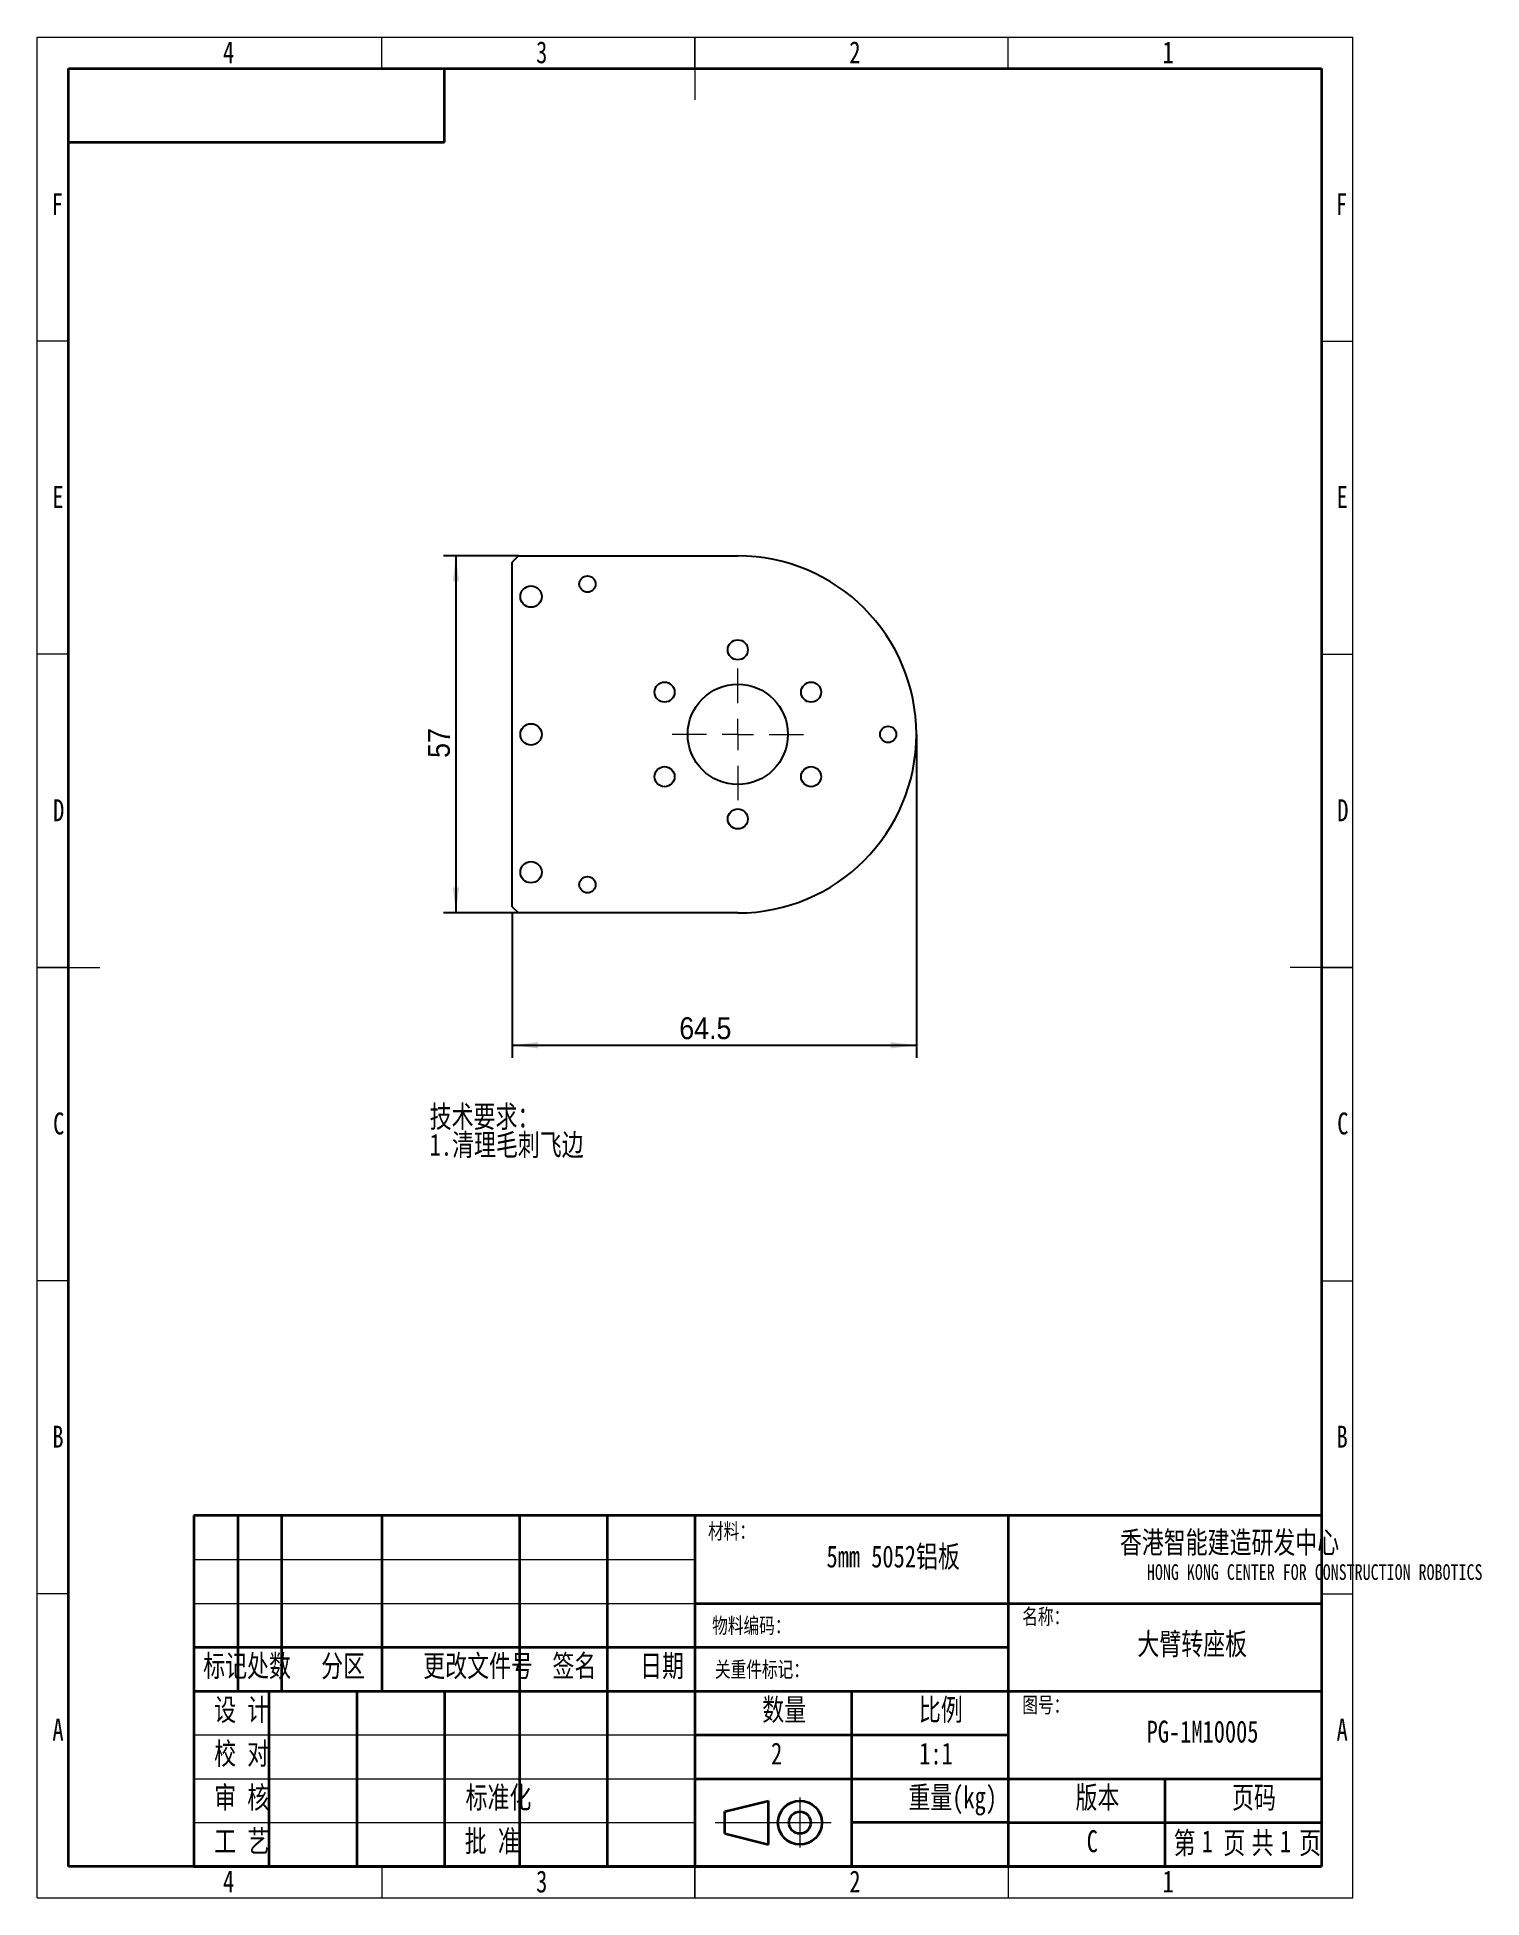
# Model space of a CAD drawing. Header units: millimetres. Extents: x 0 to 231, y 0 to 297.
import ezdxf

# ---------------------------------------------------------------- set-up
doc = ezdxf.new("R2010")
doc.units = ezdxf.units.MM
doc.linetypes.add('CENTERX2', pattern=[20.32, 12.7, -2.54, 2.54, -2.54])
for name, color, linetype, lineweight in [('标注层', 5, 'Continuous', 25), ('粗实线层', 7, 'Continuous', 25), ('轮廓实线层', 7, 'Continuous', 50)]:
    doc.layers.add(name, color=color, linetype=linetype, lineweight=lineweight)
doc.layers.add('细实线层', color=7, linetype='Continuous')
doc.styles.add('SLDTEXTSTYLE1', font='HYSWLONGFANGSONG.TTF', dxfattribs={"bigfont": 'bigfont'})
doc.styles.add('SLDTEXTSTYLE2', font='HYSWLONGFANGSONG.TTF')
doc.styles.add('SLDTEXTSTYLE3', font='GOTHIC.TTF', dxfattribs={"width": 0.913})
doc.dimstyles.new('SLDDIMSTYLE0', dxfattribs={"dimtxt": 3.5, "dimasz": 4.08, "dimexe": 0, "dimexo": 0.0625, "dimgap": 0.875, "dimtad": 1, "dimdec": 1, "dimrnd": 1e-09, "dimzin": 12, "dimdsep": 46, "dimtxsty": 'SLDTEXTSTYLE3', "dimsah": 1, "dimcen": 0.09, "dimadec": 0, "dimazin": 3, "dimtfac": 1, "dimtdec": 1, "dimtofl": 0, "dimtmove": 0, "dimatfit": 3, "dimfxl": 1, "dimfrac": 2, "dimtolj": 1, "dimtzin": 12, "dimarcsym": 0})
doc.dimstyles.new('SLDDIMSTYLE1', dxfattribs={"dimtxt": 3.5, "dimasz": 4.08, "dimexe": 0, "dimexo": 0.0625, "dimgap": 0.875, "dimtad": 1, "dimdec": 0, "dimrnd": 1e-09, "dimzin": 12, "dimdsep": 46, "dimtxsty": 'SLDTEXTSTYLE3', "dimsah": 1, "dimcen": 0.09, "dimadec": 0, "dimazin": 3, "dimtfac": 1, "dimtdec": 0, "dimtofl": 0, "dimtmove": 0, "dimatfit": 3, "dimfxl": 1, "dimfrac": 2, "dimtolj": 1, "dimtzin": 12, "dimarcsym": 0})

# ---------------------------------------------------------------- blocks, each defined once
blk = doc.blocks.new('_D')
at = {"layer": '标注层'}
for p, q in [((140.34, 185.71), (140.34, 134.09)), ((75.84, 157.21), (75.84, 134.09)), ((75.84, 136.09), (140.34, 136.09))]:
    blk.add_line(p, q, dxfattribs=at)
for points in [[(75.84, 136.09), (79.92, 135.58), (79.92, 136.59)], [(140.34, 136.09), (136.26, 136.59), (136.26, 135.58)]]:
    blk.add_solid(points, dxfattribs=at)
at = {"layer": '标注层', "insert": (102.5, 140.56), "char_height": 3.5, "attachment_point": 1, "style": 'SLDTEXTSTYLE3'}
blk.add_mtext('64.5', dxfattribs=at)
blk = doc.blocks.new('_D_1')
at = {"layer": '标注层'}
for p, q in [((76.84, 214.21), (64.84, 214.21)), ((66.84, 214.21), (66.84, 157.21)), ((76.84, 157.21), (64.84, 157.21))]:
    blk.add_line(p, q, dxfattribs=at)
for points in [[(66.84, 214.21), (66.34, 210.13), (67.35, 210.13)], [(66.84, 157.21), (67.35, 161.29), (66.34, 161.29)]]:
    blk.add_solid(points, dxfattribs=at)
at = {"layer": '标注层', "insert": (62.37, 181.96), "char_height": 3.5, "attachment_point": 1, "rotation": 90, "style": 'SLDTEXTSTYLE3'}
blk.add_mtext('57', dxfattribs=at)
blk = doc.blocks.new('SW_CENTERMARKSYMBOL_0')
at = {"color": 0, "linetype": 'Continuous', "lineweight": 18}
for p, q in [((0, 5), (0, 10.5)), ((-5, 0), (-10.5, 0)), ((0, 0), (-2.5, 0)), ((0, 0), (0, 2.5)), ((0, 0), (0, -2.5)), ((0, 0), (2.5, 0)), ((5, 0), (10.5, 0)), ((0, -5), (0, -10.5))]:
    blk.add_line(p, q, dxfattribs=at)

msp = doc.modelspace()

# ---------------------------------------------------------------- linework, layer by layer
at = {"color": 7, "linetype": 'Continuous', "lineweight": 18}
for p, q in [((0, 0), (0, 297)), ((0, 297), (210, 297)), ((210, 0), (210, 297)), ((0, 0), (210, 0))]:
    msp.add_line(p, q, dxfattribs=at)
at = {"color": 7, "linetype": 'Continuous', "lineweight": 25}
for p, q in [((76.84, 214.21), (75.84, 213.21)), ((76.84, 214.21), (111.84, 214.21)), ((75.84, 158.21), (75.84, 213.21)), ((75.84, 158.21), (76.84, 157.21)), ((111.84, 157.21), (76.84, 157.21))]:
    msp.add_line(p, q, dxfattribs=at)
for centre, radius in [((87.84, 209.71), 1.3), ((78.84, 207.71), 1.7), ((111.84, 199.21), 1.6), ((100.15, 192.46), 1.6), ((111.84, 185.71), 8), ((123.54, 192.46), 1.6), ((78.84, 185.71), 1.7), ((135.84, 185.71), 1.3), ((100.15, 178.96), 1.6), ((123.54, 178.96), 1.6), ((111.84, 172.21), 1.6), ((78.84, 163.71), 1.7), ((87.84, 161.71), 1.3)]:
    msp.add_circle(centre, radius, dxfattribs=at)
msp.add_arc((111.84, 185.71), 28.5, 270, 90, dxfattribs=at)
at = {"layer": '粗实线层', "lineweight": 35}
for p, q in [((65, 280.27), (65, 292)), ((5, 280.27), (65, 280.27)), ((205, 61), (25, 61)), ((25, 61), (25, 5)), ((32, 61), (32, 33)), ((39, 61), (39, 33)), ((55, 61), (55, 33)), ((77, 61), (77, 33)), ((91, 61), (91, 5)), ((105, 61), (105, 5)), ((155, 61), (155, 5)), ((205, 61), (205, 5)), ((105, 47), (205, 47)), ((25, 40), (105, 40)), ((105, 40), (155, 40)), ((25, 33), (205, 33)), ((37, 33), (37, 5)), ((51, 33), (51, 5)), ((65, 33), (65, 5)), ((77, 33), (77, 5)), ((130, 33), (130, 5)), ((105, 26), (155, 26)), ((105, 19), (155, 19)), ((155, 19), (205, 19)), ((180, 19), (180, 5)), ((109.75, 13.75), (116.75, 15.5)), ((116.75, 8.5), (116.75, 15.5)), ((109.75, 10.25), (109.75, 13.75)), ((155, 12), (130, 12)), ((155, 12), (205, 12)), ((109.75, 10.25), (116.75, 8.5)), ((25, 5), (205, 5))]:
    msp.add_line(p, q, dxfattribs=at)
for radius in [3.5, 1.75]:
    msp.add_circle((121.75, 12), radius, dxfattribs=at)
at = {"layer": '细实线层', "lineweight": 18}
for p, q in [((25, 54), (105, 54)), ((25, 47), (105, 47)), ((25, 26), (105, 26)), ((25, 19), (105, 19)), ((25, 12), (105, 12)), ((108.25, 12), (126.75, 12))]:
    msp.add_line(p, q, dxfattribs=at)
at = {"layer": '细实线层', "linetype": 'CENTERX2', "lineweight": 18}
msp.add_line((121.75, 16), (121.75, 8), dxfattribs=at)
at = {"layer": '轮廓实线层', "linetype": 'Continuous', "lineweight": 18}
for p, q in [((55, 292), (55, 297)), ((105, 297), (105, 287)), ((105, 292), (105, 297)), ((155, 292), (155, 297)), ((5, 248.5), (0, 248.5)), ((205, 248.5), (210, 248.5)), ((5, 198.5), (0, 198.5)), ((205, 198.5), (210, 198.5)), ((0, 148.5), (10, 148.5)), ((5, 148.5), (0, 148.5)), ((210, 148.5), (200, 148.5)), ((205, 148.5), (210, 148.5)), ((5, 98.5), (0, 98.5)), ((205, 98.5), (210, 98.5)), ((5, 48.5), (0, 48.5)), ((205, 48.5), (210, 48.5)), ((105, 0), (105, 10)), ((55, 5), (55, 0)), ((105, 5), (105, 0)), ((155, 5), (155, 0))]:
    msp.add_line(p, q, dxfattribs=at)
at = {"layer": '轮廓实线层', "linetype": 'Continuous', "lineweight": 35}
for p, q in [((5, 5), (5, 292)), ((5, 292), (205, 292)), ((205, 292), (205, 5)), ((205, 5), (5, 5))]:
    msp.add_line(p, q, dxfattribs=at)

# ---------------------------------------------------------------- block references
at = {"color": 7, "linetype": 'Continuous', "lineweight": 0}
msp.add_blockref('SW_CENTERMARKSYMBOL_0', (111.84, 185.71), dxfattribs=at)

# ---------------------------------------------------------------- texts
at = {"layer": '标注层', "char_height": 3.5, "attachment_point": 1, "style": 'SLDTEXTSTYLE1'}
for s, insert in [('技术要求：', (62.65, 126.45)), ('1.清理毛刺飞边', (62.65, 121.95))]:
    msp.add_mtext(s, dxfattribs=dict(at, insert=insert))
at = {"layer": '细实线层', "attachment_point": 2}
for s, insert, char_height, style in [('材料：', (110.83, 59.79), 2.5, 'SLDTEXTSTYLE1'), ('5mm 5052铝板', (136.64, 56.23), 3.5, 'SLDTEXTSTYLE1'), ('香港智能建造研发中心', (190.34, 58.49), 3.5, 'SLDTEXTSTYLE1'), ('  HONG KONG CENTER FOR CONSTRUCTION ROBOTICS', (202.66, 53.24), 2.5, 'SLDTEXTSTYLE2'), ('物料编码：', (114, 44.7), 2.5, 'SLDTEXTSTYLE1'), ('名称：', (161, 46.14), 2.5, 'SLDTEXTSTYLE1'), ('大臂转座板', (184.38, 42.28), 3.5, 'SLDTEXTSTYLE1'), ('标记', (30, 38.78), 3.5, 'SLDTEXTSTYLE1'), ('处数', (37, 38.78), 3.5, 'SLDTEXTSTYLE1'), ('分区', (48.83, 38.76), 3.5, 'SLDTEXTSTYLE1'), ('更改文件号', (70.38, 38.78), 3.5, 'SLDTEXTSTYLE1'), ('签名', (85.75, 38.78), 3.5, 'SLDTEXTSTYLE1'), ('日期', (99.75, 38.78), 3.5, 'SLDTEXTSTYLE1'), ('关重件标记：', (115.69, 37.7), 2.5, 'SLDTEXTSTYLE1'), ('设 计', (32.64, 31.78), 3.5, 'SLDTEXTSTYLE1'), ('数量', (119.25, 31.78), 3.5, 'SLDTEXTSTYLE1'), ('比例', (144.25, 31.78), 3.5, 'SLDTEXTSTYLE1'), ('图号：', (161, 32.03), 2.5, 'SLDTEXTSTYLE1'), ('PG-1M10005', (186.03, 28.28), 3.5, 'SLDTEXTSTYLE2'), ('校 对', (32.64, 24.78), 3.5, 'SLDTEXTSTYLE1'), ('2', (118.04, 24.78), 3.5, 'SLDTEXTSTYLE2'), ('1:1', (143.48, 24.78), 3.5, 'SLDTEXTSTYLE2'), ('审 核', (32.64, 17.78), 3.5, 'SLDTEXTSTYLE1'), ('标准化', (73.63, 17.78), 3.5, 'SLDTEXTSTYLE1'), ('重量(kg)', (146.14, 17.78), 3.5, 'SLDTEXTSTYLE1'), ('版本', (169.25, 17.78), 3.5, 'SLDTEXTSTYLE1'), ('页码', (194.25, 17.78), 3.5, 'SLDTEXTSTYLE1'), ('工 艺', (32.64, 10.78), 3.5, 'SLDTEXTSTYLE1'), ('批 准', (72.64, 10.81), 3.5, 'SLDTEXTSTYLE1'), ('C', (168.43, 10.78), 3.5, 'SLDTEXTSTYLE2'), ('第', (183.16, 10.52), 3.5, 'SLDTEXTSTYLE1'), ('1', (186.79, 10.78), 3.5, 'SLDTEXTSTYLE2'), ('页', (191.1, 10.52), 3.5, 'SLDTEXTSTYLE1'), ('共', (195.61, 10.52), 3.5, 'SLDTEXTSTYLE1'), ('1', (199.29, 10.78), 3.5, 'SLDTEXTSTYLE2'), ('页', (203.2, 10.52), 3.5, 'SLDTEXTSTYLE1')]:
    msp.add_mtext(s, dxfattribs=dict(at, insert=insert, char_height=char_height, style=style))
at = {"layer": '轮廓实线层', "char_height": 3.5, "attachment_point": 2, "style": 'SLDTEXTSTYLE2'}
for s, insert in [('4', (30.54, 296.35)), ('3', (80.54, 296.35)), ('2', (130.54, 296.35)), ('1', (180.54, 296.35)), ('F', (3.22, 272.1)), ('F', (208.22, 272.1)), ('E', (3.32, 225.35)), ('E', (208.32, 225.35)), ('D', (3.43, 175.35)), ('D', (208.43, 175.35)), ('C', (3.43, 125.35)), ('C', (208.43, 125.35)), ('B', (3.32, 75.35)), ('B', (208.32, 75.35)), ('A', (3.32, 28.6)), ('A', (208.32, 28.6)), ('4', (30.54, 4.35)), ('3', (80.54, 4.35)), ('2', (130.54, 4.35)), ('1', (180.54, 4.35))]:
    msp.add_mtext(s, dxfattribs=dict(at, insert=insert))

# ---------------------------------------------------------------- dimensions: what is measured, and where the dimension line sits
at = {"layer": '标注层'}
dim = msp.add_linear_dim(base=(66.84, 157.21), p1=(76.84, 214.21), p2=(76.84, 157.21), angle=90, dimstyle='SLDDIMSTYLE1', dxfattribs=at)
dim.commit()
dim.dimension.update_dxf_attribs({"geometry": '_D_1', "text_midpoint": (66.84, 184.55), "dimtype": 160})
dim = msp.add_linear_dim(base=(140.34, 136.09), p1=(75.84, 157.21), p2=(140.34, 185.71), dimstyle='SLDDIMSTYLE0', dxfattribs=at)
dim.commit()
dim.dimension.update_dxf_attribs({"geometry": '_D', "text_midpoint": (107.03, 136.09), "dimtype": 160})

doc.saveas('drawing.dxf')
